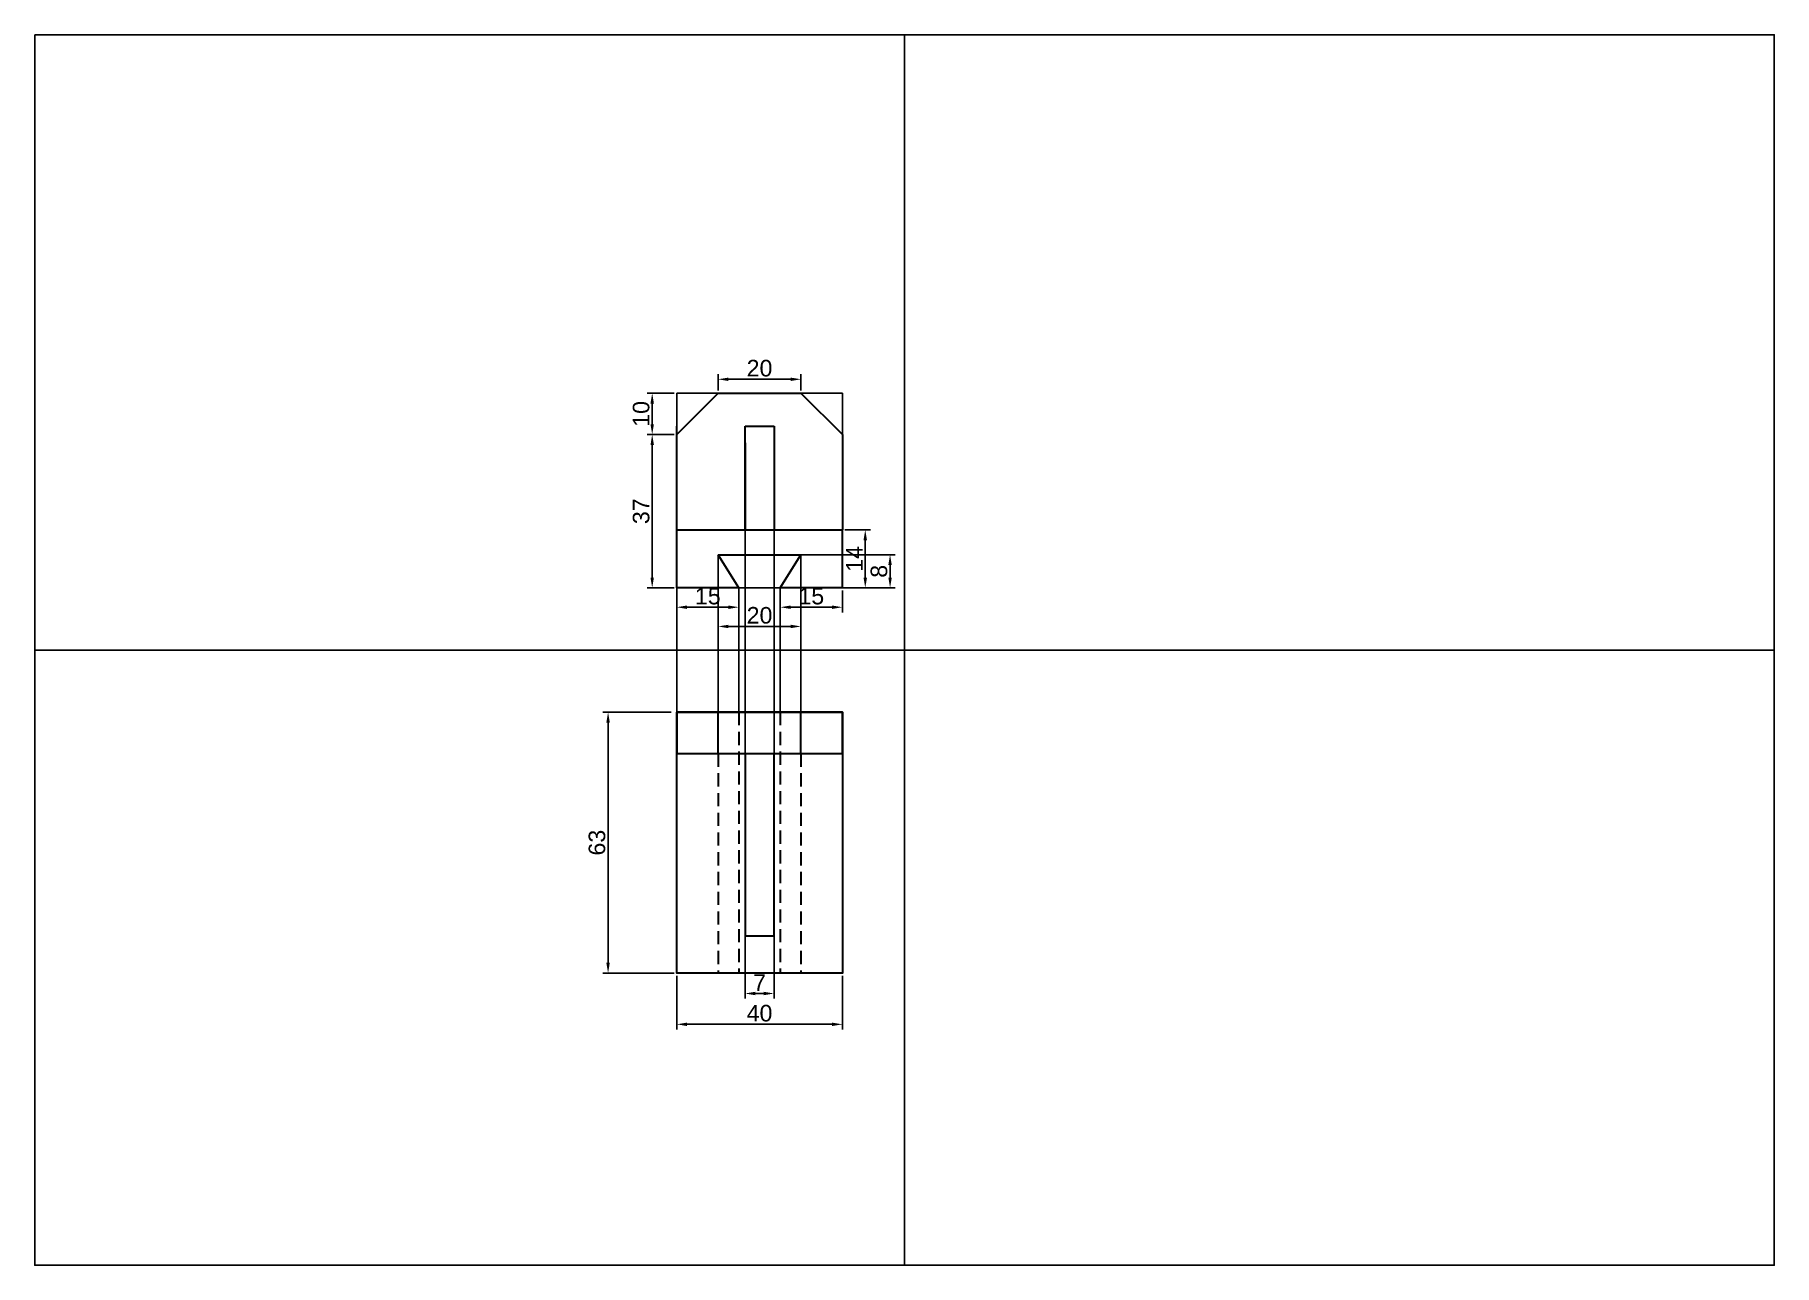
# Model space of a CAD drawing. Header units: millimetres. Extents: x 2125 to 2545, y 1565 to 1862.
import ezdxf

# ---------------------------------------------------------------- set-up
doc = ezdxf.new("R2010")
doc.units = ezdxf.units.MM
doc.linetypes.add('HIDDEN2', pattern=[4.7625, 3.175, -1.5875])
doc.styles.get("Standard").update_dxf_attribs({"font": 'arial.ttf'})
doc.dimstyles.new('ISO-25', dxfattribs={"dimtxt": 4, "dimasz": 2.5, "dimexe": 1.25, "dimexo": 0.625, "dimtad": 1, "dimdec": 0, "dimdsep": 46, "dimtxsty": 'Standard', "dimcen": 2.5, "dimadec": 0, "dimazin": 0, "dimtfac": 1, "dimtdec": 0, "dimtmove": 0, "dimatfit": 3, "dimfxl": 1, "dimarcsym": 0})

# ---------------------------------------------------------------- blocks, each defined once
blk = doc.blocks.new('*D25')
at = {"color": 0, "lineweight": -2, "transparency": 16777216}
for p, q in [((2290.01, 1776.16), (2290.01, 1780.13)), ((2292.51, 1778.88), (2307.51, 1778.88)), ((2310.01, 1776.16), (2310.01, 1780.13))]:
    blk.add_line(p, q, dxfattribs=at)
at = {"color": 0, "transparency": 16777216}
for points in [[(2292.51, 1779.29), (2292.51, 1778.46), (2290.01, 1778.88)], [(2307.51, 1779.29), (2307.51, 1778.46), (2310.01, 1778.88)]]:
    blk.add_solid(points, dxfattribs=at)
at = {"layer": 'Defpoints', "color": 0, "transparency": 16777216}
for p in [(2310.01, 1778.88), (2290.01, 1775.53), (2310.01, 1775.53)]:
    blk.add_point(p, dxfattribs=at)
at = {"color": 0, "transparency": 16777216, "insert": (2300.01, 1781.54), "char_height": 4, "attachment_point": 5}
blk.add_mtext('20', dxfattribs=at)
blk = doc.blocks.new('*D26')
at = {"color": 0, "lineweight": -2, "transparency": 16777216}
for p, q in [((2279.39, 1775.53), (2272.84, 1775.53)), ((2274.09, 1773.03), (2274.09, 1768.03)), ((2279.39, 1765.53), (2272.84, 1765.53))]:
    blk.add_line(p, q, dxfattribs=at)
at = {"color": 0, "transparency": 16777216}
for points in [[(2273.68, 1773.03), (2274.51, 1773.03), (2274.09, 1775.53)], [(2273.68, 1768.03), (2274.51, 1768.03), (2274.09, 1765.53)]]:
    blk.add_solid(points, dxfattribs=at)
at = {"layer": 'Defpoints', "color": 0, "transparency": 16777216}
for p in [(2280.01, 1775.53), (2274.09, 1765.53), (2280.01, 1765.53)]:
    blk.add_point(p, dxfattribs=at)
at = {"color": 0, "transparency": 16777216, "insert": (2271.43, 1770.53), "char_height": 4, "attachment_point": 5, "rotation": 90}
blk.add_mtext('10', dxfattribs=at)
blk = doc.blocks.new('*D27')
at = {"color": 0, "lineweight": -2, "transparency": 16777216}
for p, q in [((2279.39, 1765.53), (2272.84, 1765.53)), ((2274.09, 1731.03), (2274.09, 1763.03)), ((2279.39, 1728.53), (2272.84, 1728.53))]:
    blk.add_line(p, q, dxfattribs=at)
at = {"color": 0, "transparency": 16777216}
for points in [[(2273.68, 1763.03), (2274.51, 1763.03), (2274.09, 1765.53)], [(2273.68, 1731.03), (2274.51, 1731.03), (2274.09, 1728.53)]]:
    blk.add_solid(points, dxfattribs=at)
at = {"layer": 'Defpoints', "color": 0, "transparency": 16777216}
for p in [(2274.09, 1765.53), (2280.01, 1765.53), (2280.01, 1728.53)]:
    blk.add_point(p, dxfattribs=at)
at = {"color": 0, "transparency": 16777216, "insert": (2271.43, 1747.03), "char_height": 4, "attachment_point": 5, "rotation": 90}
blk.add_mtext('37', dxfattribs=at)
blk = doc.blocks.new('*D28')
at = {"color": 0, "lineweight": -2, "transparency": 16777216}
for p, q in [((2280.01, 1727.91), (2280.01, 1722.61)), ((2295.01, 1727.91), (2295.01, 1722.61)), ((2282.51, 1723.86), (2292.51, 1723.86))]:
    blk.add_line(p, q, dxfattribs=at)
at = {"color": 0, "transparency": 16777216}
for points in [[(2282.51, 1724.27), (2282.51, 1723.44), (2280.01, 1723.86)], [(2292.51, 1724.27), (2292.51, 1723.44), (2295.01, 1723.86)]]:
    blk.add_solid(points, dxfattribs=at)
at = {"layer": 'Defpoints', "color": 0, "transparency": 16777216}
for p in [(2280.01, 1728.53), (2295.01, 1728.53), (2295.01, 1723.86)]:
    blk.add_point(p, dxfattribs=at)
at = {"color": 0, "transparency": 16777216, "insert": (2287.51, 1726.52), "char_height": 4, "attachment_point": 5}
blk.add_mtext('15', dxfattribs=at)
blk = doc.blocks.new('*D29')
at = {"color": 0, "lineweight": -2, "transparency": 16777216}
for p, q in [((2290.01, 1735.91), (2290.01, 1717.97)), ((2310.01, 1735.91), (2310.01, 1717.97)), ((2292.51, 1719.22), (2307.51, 1719.22))]:
    blk.add_line(p, q, dxfattribs=at)
at = {"color": 0, "transparency": 16777216}
for points in [[(2292.51, 1719.63), (2292.51, 1718.8), (2290.01, 1719.22)], [(2307.51, 1719.63), (2307.51, 1718.8), (2310.01, 1719.22)]]:
    blk.add_solid(points, dxfattribs=at)
at = {"layer": 'Defpoints', "color": 0, "transparency": 16777216}
for p in [(2290.01, 1736.53), (2310.01, 1736.53), (2310.01, 1719.22)]:
    blk.add_point(p, dxfattribs=at)
at = {"color": 0, "transparency": 16777216, "insert": (2300.01, 1721.88), "char_height": 4, "attachment_point": 5}
blk.add_mtext('20', dxfattribs=at)
blk = doc.blocks.new('*D30')
at = {"color": 0, "lineweight": -2, "transparency": 16777216}
for p, q in [((2305.01, 1727.91), (2305.01, 1722.61)), ((2320.01, 1727.91), (2320.01, 1722.61)), ((2307.51, 1723.86), (2317.51, 1723.86))]:
    blk.add_line(p, q, dxfattribs=at)
at = {"color": 0, "transparency": 16777216}
for points in [[(2307.51, 1724.27), (2307.51, 1723.44), (2305.01, 1723.86)], [(2317.51, 1724.27), (2317.51, 1723.44), (2320.01, 1723.86)]]:
    blk.add_solid(points, dxfattribs=at)
at = {"layer": 'Defpoints', "color": 0, "transparency": 16777216}
for p in [(2305.01, 1728.53), (2320.01, 1728.53), (2320.01, 1723.86)]:
    blk.add_point(p, dxfattribs=at)
at = {"color": 0, "transparency": 16777216, "insert": (2312.51, 1726.52), "char_height": 4, "attachment_point": 5}
blk.add_mtext('15', dxfattribs=at)
blk = doc.blocks.new('*D31')
at = {"color": 0, "lineweight": -2, "transparency": 16777216}
for p, q in [((2320.64, 1742.53), (2326.79, 1742.53)), ((2325.54, 1740.03), (2325.54, 1731.03)), ((2320.64, 1728.53), (2326.79, 1728.53))]:
    blk.add_line(p, q, dxfattribs=at)
at = {"color": 0, "transparency": 16777216}
for points in [[(2325.12, 1740.03), (2325.96, 1740.03), (2325.54, 1742.53)], [(2325.12, 1731.03), (2325.96, 1731.03), (2325.54, 1728.53)]]:
    blk.add_solid(points, dxfattribs=at)
at = {"layer": 'Defpoints', "color": 0, "transparency": 16777216}
for p in [(2320.01, 1742.53), (2320.01, 1728.53), (2325.54, 1728.53)]:
    blk.add_point(p, dxfattribs=at)
at = {"color": 0, "transparency": 16777216, "insert": (2322.91, 1735.53), "char_height": 4, "attachment_point": 5, "rotation": 90}
blk.add_mtext('14', dxfattribs=at)
blk = doc.blocks.new('*D32')
at = {"color": 0, "lineweight": -2, "transparency": 16777216}
for p, q in [((2304.14, 1736.53), (2332.78, 1736.53)), ((2331.53, 1731.03), (2331.53, 1734.03)), ((2304.14, 1728.53), (2332.78, 1728.53))]:
    blk.add_line(p, q, dxfattribs=at)
at = {"color": 0, "transparency": 16777216}
for points in [[(2331.11, 1734.03), (2331.95, 1734.03), (2331.53, 1736.53)], [(2331.11, 1731.03), (2331.95, 1731.03), (2331.53, 1728.53)]]:
    blk.add_solid(points, dxfattribs=at)
at = {"layer": 'Defpoints', "color": 0, "transparency": 16777216}
for p in [(2303.51, 1736.53), (2331.53, 1736.53), (2303.51, 1728.53)]:
    blk.add_point(p, dxfattribs=at)
at = {"color": 0, "transparency": 16777216, "insert": (2328.86, 1732.53), "char_height": 4, "attachment_point": 5, "rotation": 90}
blk.add_mtext('8', dxfattribs=at)
blk = doc.blocks.new('*D33')
at = {"color": 0, "lineweight": -2, "transparency": 16777216}
for p, q in [((2278.71, 1698.53), (2262.19, 1698.53)), ((2263.44, 1696.03), (2263.44, 1638.03)), ((2279.39, 1635.53), (2262.19, 1635.53))]:
    blk.add_line(p, q, dxfattribs=at)
at = {"color": 0, "transparency": 16777216}
for points in [[(2263.02, 1696.03), (2263.85, 1696.03), (2263.44, 1698.53)], [(2263.02, 1638.03), (2263.85, 1638.03), (2263.44, 1635.53)]]:
    blk.add_solid(points, dxfattribs=at)
at = {"layer": 'Defpoints', "color": 0, "transparency": 16777216}
for p in [(2279.33, 1698.53), (2263.44, 1635.53), (2280.01, 1635.53)]:
    blk.add_point(p, dxfattribs=at)
at = {"color": 0, "transparency": 16777216, "insert": (2260.77, 1667.03), "char_height": 4, "attachment_point": 5, "rotation": 90}
blk.add_mtext('63', dxfattribs=at)
blk = doc.blocks.new('*D34')
at = {"color": 0, "lineweight": -2, "transparency": 16777216}
for p, q in [((2280.01, 1634.91), (2280.01, 1621.93)), ((2320.01, 1634.91), (2320.01, 1621.93)), ((2282.51, 1623.18), (2317.51, 1623.18))]:
    blk.add_line(p, q, dxfattribs=at)
at = {"color": 0, "transparency": 16777216}
for points in [[(2282.51, 1623.59), (2282.51, 1622.76), (2280.01, 1623.18)], [(2317.51, 1623.59), (2317.51, 1622.76), (2320.01, 1623.18)]]:
    blk.add_solid(points, dxfattribs=at)
at = {"layer": 'Defpoints', "color": 0, "transparency": 16777216}
for p in [(2280.01, 1635.53), (2320.01, 1635.53), (2320.01, 1623.18)]:
    blk.add_point(p, dxfattribs=at)
at = {"color": 0, "transparency": 16777216, "insert": (2300.01, 1625.84), "char_height": 4, "attachment_point": 5}
blk.add_mtext('40', dxfattribs=at)
blk = doc.blocks.new('*D35')
at = {"color": 0, "lineweight": -2, "transparency": 16777216}
for p, q in [((2296.51, 1643.91), (2296.51, 1629.37)), ((2303.51, 1643.91), (2303.51, 1629.37)), ((2299.01, 1630.62), (2301.01, 1630.62))]:
    blk.add_line(p, q, dxfattribs=at)
at = {"color": 0, "transparency": 16777216}
for points in [[(2299.01, 1631.03), (2299.01, 1630.2), (2296.51, 1630.62)], [(2301.01, 1631.03), (2301.01, 1630.2), (2303.51, 1630.62)]]:
    blk.add_solid(points, dxfattribs=at)
at = {"layer": 'Defpoints', "color": 0, "transparency": 16777216}
for p in [(2296.51, 1644.53), (2303.51, 1644.53), (2303.51, 1630.62)]:
    blk.add_point(p, dxfattribs=at)
at = {"color": 0, "transparency": 16777216, "insert": (2300.01, 1633.24), "char_height": 4, "attachment_point": 5}
blk.add_mtext('7', dxfattribs=at)

msp = doc.modelspace()

# ---------------------------------------------------------------- linework, layer by layer
for p, q in [((2335.01, 1862.03), (2335.01, 1565.03)), ((2280.01, 1765.53), (2280.01, 1775.53)), ((2280.01, 1775.53), (2290.01, 1775.53)), ((2310.01, 1775.53), (2320.01, 1775.53)), ((2310.01, 1775.53), (2320.01, 1765.53)), ((2320.01, 1775.53), (2320.01, 1765.53)), ((2280.01, 1728.53), (2280.01, 1742.53)), ((2296.51, 1742.53), (2296.51, 1635.53)), ((2303.51, 1742.53), (2303.51, 1635.53)), ((2290.01, 1736.53), (2290.01, 1698.53)), ((2305.01, 1736.53), (2310.01, 1736.53)), ((2310.01, 1736.53), (2310.01, 1698.53)), ((2280.01, 1728.53), (2280.01, 1698.53)), ((2305.01, 1728.53), (2295.01, 1728.53)), ((2295.01, 1728.53), (2295.01, 1698.53)), ((2305.01, 1728.53), (2305.01, 1698.53)), ((2125.01, 1713.53), (2545.01, 1713.53)), ((2280.01, 1688.53), (2290.01, 1688.53))]:
    msp.add_line(p, q)
at = {"lineweight": 30}
for p, q in [((2280.01, 1765.53), (2290.01, 1775.53)), ((2290.01, 1775.53), (2310.01, 1775.53)), ((2310.01, 1775.53), (2320.01, 1765.53)), ((2280.01, 1742.53), (2280.01, 1767.53)), ((2280.01, 1728.53), (2280.01, 1765.53)), ((2296.51, 1742.53), (2296.51, 1767.53)), ((2296.51, 1767.53), (2303.51, 1767.53)), ((2303.51, 1767.53), (2303.51, 1742.53)), ((2320.01, 1765.53), (2320.01, 1742.53)), ((2296.51, 1763.53), (2296.51, 1742.53)), ((2303.51, 1763.53), (2303.51, 1742.53)), ((2280.01, 1742.53), (2320.01, 1742.53)), ((2320.01, 1736.53), (2320.01, 1742.53)), ((2295.01, 1728.53), (2290.01, 1736.53)), ((2290.01, 1736.53), (2310.01, 1736.53)), ((2305.01, 1728.53), (2310.01, 1736.53)), ((2320.01, 1728.53), (2320.01, 1736.53)), ((2295.01, 1728.53), (2280.01, 1728.53)), ((2320.01, 1728.53), (2305.01, 1728.53)), ((2280.01, 1698.53), (2280.01, 1688.53)), ((2320.01, 1698.53), (2280.01, 1698.53)), ((2290.01, 1688.53), (2290.01, 1698.53)), ((2310.01, 1688.53), (2310.01, 1698.53)), ((2320.01, 1688.53), (2320.01, 1698.53)), ((2280.01, 1688.53), (2320.01, 1688.53)), ((2296.51, 1688.53), (2296.51, 1644.53)), ((2303.51, 1644.53), (2303.51, 1688.53)), ((2296.51, 1644.53), (2303.51, 1644.53))]:
    msp.add_line(p, q, dxfattribs=at)
at = {"linetype": 'HIDDEN2', "lineweight": 30}
for p, q in [((2295.01, 1698.53), (2295.01, 1635.53)), ((2305.01, 1698.53), (2305.01, 1635.53)), ((2290.01, 1688.53), (2290.01, 1635.53)), ((2310.01, 1688.53), (2310.01, 1635.53))]:
    msp.add_line(p, q, dxfattribs=at)
msp.add_lwpolyline([(2125.01, 1862.03), (2545.01, 1862.03), (2545.01, 1565.03), (2125.01, 1565.03)], close=True)
msp.add_lwpolyline([(2295.01, 1736.53), (2290.01, 1736.53)])
at = {"lineweight": 30}
msp.add_lwpolyline([(2280.01, 1698.53), (2320.01, 1698.53), (2320.01, 1635.53), (2280.01, 1635.53)], close=True, dxfattribs=at)

# ---------------------------------------------------------------- dimensions: what is measured, and where the dimension line sits
for base, p1, p2, picture, middle in [((2310.01, 1778.88), (2290.01, 1775.53), (2310.01, 1775.53), '*D25', (2300.01, 1781.54)), ((2310.01, 1719.22), (2290.01, 1736.53), (2310.01, 1736.53), '*D29', (2300.01, 1721.88)), ((2295.01, 1723.86), (2280.01, 1728.53), (2295.01, 1728.53), '*D28', (2287.51, 1726.52)), ((2320.01, 1723.86), (2305.01, 1728.53), (2320.01, 1728.53), '*D30', (2312.51, 1726.52)), ((2303.51, 1630.62), (2296.51, 1644.53), (2303.51, 1644.53), '*D35', (2300.01, 1633.24)), ((2320.01, 1623.18), (2280.01, 1635.53), (2320.01, 1635.53), '*D34', (2300.01, 1625.84))]:
    dim = msp.add_linear_dim(base=base, p1=p1, p2=p2, dimstyle='ISO-25')
    dim.commit()
    dim.dimension.update_dxf_attribs({"geometry": picture, "text_midpoint": middle})
for base, p1, p2, picture, middle in [((2274.09, 1765.53), (2280.01, 1775.53), (2280.01, 1765.53), '*D26', (2271.43, 1770.53)), ((2274.09, 1765.53), (2280.01, 1728.53), (2280.01, 1765.53), '*D27', (2271.43, 1747.03)), ((2325.54, 1728.53), (2320.01, 1742.53), (2320.01, 1728.53), '*D31', (2322.91, 1735.53)), ((2331.53, 1736.53), (2303.51, 1728.53), (2303.51, 1736.53), '*D32', (2328.86, 1732.53)), ((2263.44, 1635.53), (2279.33, 1698.53), (2280.01, 1635.53), '*D33', (2260.77, 1667.03))]:
    dim = msp.add_linear_dim(base=base, p1=p1, p2=p2, angle=90, dimstyle='ISO-25')
    dim.commit()
    dim.dimension.update_dxf_attribs({"geometry": picture, "text_midpoint": middle})

doc.saveas('drawing.dxf')
